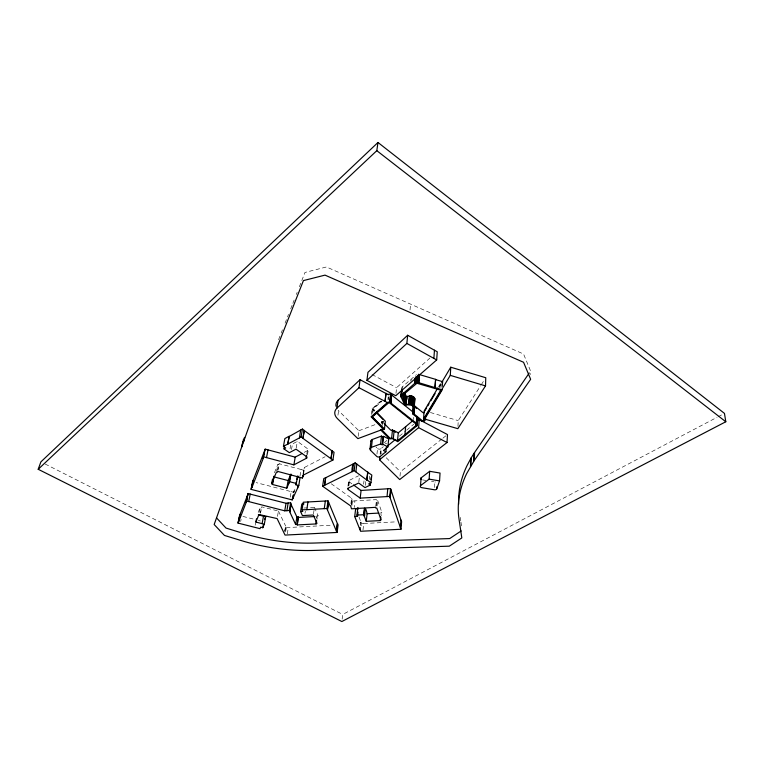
<?xml version="1.0" encoding="UTF-8"?>
<svg xmlns="http://www.w3.org/2000/svg" width="764" height="764" viewBox="0 0 764 764"><rect width="100%" height="100%" fill="white"/><g stroke="black" fill="none" stroke-linecap="round" stroke-linejoin="round"><path stroke-width="0.57" stroke-dasharray="3.82 2.86" d="M457.951 426.369L458.238 420.63L480.642 385.705M434.487 487.537L434.85 481.96L431.498 481.396M440.943 387.883L441.239 383.251M413.553 419.627L413.744 417.335M400.002 476.201L400.403 471.741L441.945 438.937M401.969 389.229L402.198 386.928L416.456 374.637M410.02 310.003L410.583 304.129M395.981 393.412L396.564 387.663L429.893 358.106M380.997 515.137L380.988 512.281L381.847 512.233L381.513 515.499M377.072 505.94L377.655 500.458L376.786 500.506L376.471 499.646L354.935 500.869L354.2 507.582M380.128 454.208L380.367 451.963L382.181 450.464M380.262 454.37L380.864 448.754L383.375 446.663M383.633 423.18L383.881 420.907M375.773 506.217L376.471 499.646M376.203 505.988L376.786 500.506M381.141 424.115L381.389 421.843L383.05 421.222M382.458 425.519L382.831 422.12M376.948 454.131L377.569 448.525L376.041 447.016M362.995 530.073L363.702 523.521L396.917 521.812M369.193 479.458L369.575 476.134M360.474 525.355L360.98 522.108L360.608 525.346M365.268 485.388L365.784 480.967M361.219 525.871L360.847 522.108M371.361 414.499L372.039 408.807L380.701 401.11M363.588 484.214L364.017 480.881M372.135 413.4L372.67 408.845L381.58 400.947M372.908 412.302L373.309 408.893L381.876 401.301M358.803 481.931L359.338 477.51M342.138 619.165L342.711 614.447L717.081 417.287M351.306 503.992L352.128 499.608L351.44 505.061M351.908 505.539L352.452 501.184L351.851 499.627M358.163 436.387L358.879 430.753L338.595 410.726A14.258 9.311 7.8 0 1 338.099 410.211M350.915 503.705L351.602 498.243L331.251 483.774M347.945 486.162L348.651 480.661L358.612 475.781M348.25 485.98L348.814 481.578L349.473 481.253L348.651 480.661M348.909 485.656L349.473 481.253M337.936 415.253L338.595 410.726M316.936 518.555L317.031 515.901L318.13 515.843L317.652 519.071M316.707 518.049L317.031 515.901M313.479 513.933L314.462 507.458L303.633 508.041M304.998 513.341L305.333 511.154M303.088 473.604L304.034 468.714L303.127 474.215M303.547 473.976L304.626 467.377L325.111 456.738M306.775 454.217L307.5 449.776L308.369 449.318L297.358 441.363L290.712 444.915L289.728 450.464M307.472 454.866L308.369 449.318M299.994 476.058L301.092 469.468L279.108 463.719L277.752 470.051M293.672 492.875L295.83 486.668M293.806 492.914L294.035 490.708M287.283 533.912L288.353 527.542M290.234 497.135L291.199 491.634L256.112 482.6M284.657 531.448L285.698 526.119L284.781 531.438M285.574 531.897L286.299 527.647L285.564 526.129M296.203 448.029L297.358 441.363M291.495 449.557L292.469 444.008M277.475 516.426L278.43 511.068L261.708 506.828L260.495 512.644M276.654 470.92L277.867 464.331L278.755 464.569M277.895 470.299L279.108 463.719M259.378 512.367L260.409 507.009L261.517 507.296M260.486 513.255L261.708 506.828M255.157 525.221L255.634 522.958M240.66 521.516L241.128 519.319M278.564 339.732L280.732 334.221M281.162 333.114L282.46 329.809M285.067 323.191L288.525 314.367M290.692 308.847L292.421 304.444M292.86 303.337L294.159 300.032M296.317 294.512L297.186 292.306M299.354 286.796L304.979 272.452L326.429 266.97L523.55 354.018L530.588 371.056L530.608 374.589M258.184 512.434L260.409 507.009M274.419 472.763L277.867 464.331M291.199 491.634L293.481 492.312L294.178 490.736M301.092 469.468L303.633 470.309M304.034 468.714L304.626 467.377M438.355 387.09L440.723 383.089M439.29 386.508L441.105 383.461M439.176 387.72L440.952 384.722M481.282 384.712L484.481 379.718M402.198 386.928L401.759 388.695M410.201 381.112L411.949 379.565M384.302 442.642L386.937 440.427M399.362 436.196L405.684 430.944M406.591 430.189L413.821 424.182M442.862 438.202L447.484 434.563M304.187 452.374L308.169 450.254L307.5 449.776M718.141 416.733L723.413 413.954M358.879 430.753L376.022 424.278M381.379 422.253L383.528 421.451M352.452 501.184L354.935 500.869M286.299 527.647L331.882 525.174M361.467 523.712L363.731 523.598M422.559 479.887L425.911 480.451M242.885 516.416L255.128 519.491M258.28 520.446L260.381 520.972M430.38 412.512L458.238 420.63M45.152 464.015L342.711 614.447M385.104 443.053L386.718 443.874M372.03 374.513L396.564 387.663M348.814 481.578L352.596 484.309M380.367 451.963L382.038 453.615M386.212 457.731L400.403 471.741M381.389 421.843L383.041 423.523M373.309 408.893L374.914 410.526M372.67 408.845L374.264 410.469M372.039 408.807L374.408 411.223M278.43 511.068L285.698 526.119M314.462 507.458L318.13 515.843M358.994 516.951L360.98 522.108M351.602 498.243L352.128 499.608M377.655 500.458L381.847 512.233M460.253 517.39L460.768 520.914M460.94 522.079L461.628 526.778M380.864 448.754A2.015 1.261 6.2 0 1 377.569 448.525M435.499 482.008A2.006 1.213 3.9 0 1 434.85 481.96"/><path stroke-width="1.15" d="M450.76 367.207L450.282 375.363L424.201 418.911L457.837 428.671L485.522 385.896L485.761 377.731L450.76 367.207L441.707 382.449M474.329 460.377L530.646 379.288L523.56 362.279L325.006 275.126L303.423 280.589L276.94 347.754L214.168 524.515L224.454 535.44L241.519 540.654A137.635 82.264 10 0 0 313.918 550.433L449.289 546.174L461.819 537.942L459.04 519.243A229.582 128.543 -4.5 0 1 466.68 473.565L474.329 460.377L474.539 452.517M473.604 461.446L473.9 453.491L529.242 373.013M470.452 466.575L470.758 458.639M470.853 465.82L471.159 457.884L473.9 453.491M417.201 424.985L416.323 423.246L389.774 402.208A2.168 1.432 5.9 0 0 387.405 402.618L371.094 416.772L383.022 428.852L380.52 429.788L388.809 438.164A2.072 1.318 5.8 0 0 392.218 438.393L397.757 441.688L416.743 425.978L417.765 417.975M379.889 456.452L379.527 459.813L399.696 479.544L447.026 442.537L447.484 434.563L419.255 419.675L416.533 421.929M439.558 480.9L440.045 473.059L429.683 471.302L421.098 477.882L420.506 485.684A2.091 1.251 4.5 0 0 421.871 487.671L434.334 489.772A2.025 1.203 4 0 0 436.721 488.941L439.558 480.9L429.139 479.143L420.506 485.684M442.289 386.307L442.585 381.675M436.721 488.941L436.865 486.706M435.041 387.472L435.604 379.355L419.083 374.465L418.405 382.563L442.222 389.831L424.889 418.739L425.834 419.006L424.87 420.62A2.13 1.375 4.3 0 1 421.26 420.868L413.286 414.413A2.789 1.814 4.6 0 1 412.761 413.792C415.864 403.373 410.698 405.483 404.528 404.614L400.976 396.745L401.129 395.351L414.9 383.203L418.405 382.563M429.139 479.143L429.683 471.302M436.683 359.939L437.256 351.774L407.651 335.262L367.942 372.326L366.94 380.377L395.752 395.714L436.683 359.939L406.868 343.428L407.651 335.262M434.917 387.673L435.604 379.355M434.468 350.198L433.876 358.373M404.328 401.721L405.073 393.68L406.295 396.411L405.703 404.557L410.258 404.118L413.505 405.55L414.222 407.155L413.773 413.611A1.738 1.136 4.6 0 0 414.107 414.012L422.053 420.448A1.07 0.697 4.3 0 0 423.886 420.324L424.459 419.35L423.514 419.083L424.135 411.061L437.762 388.083M379.527 459.813L418.605 427.668L419.255 419.675M418.844 382.678L419.512 374.57M376.509 412.168L385.314 421.174L384.473 429.129L381.971 430.056L389.659 437.839A1.041 0.659 5.8 0 0 391.34 437.992L397.519 440.761L415.626 425.787L415.912 422.358M415.626 425.787L416.008 423.323M415.731 425.691L416.151 423.132M416.323 423.246L416.886 416.38M416.476 423.371L417.039 416.514M416.609 423.504L417.173 416.647M416.733 423.638L417.297 416.781M416.743 425.978L417.402 416.924M416.848 425.844L417.583 417.211M417.029 425.577L417.698 417.516M416.819 382.497L417.306 376.709M417.039 382.477L417.631 375.535M417.268 382.468L417.851 375.516M417.497 382.468L418.08 375.516M417.727 382.477L418.405 374.37M417.956 382.497L418.634 374.389M418.175 382.525L418.853 374.417M418.624 382.611L419.302 374.513M412.78 404.958C415.664 395.857 413.047 395.322 406.582 396.526M414.757 383.318L415.158 378.686M412.98 405.101L413.477 396.917M414.9 383.203L415.396 377.416M413.171 405.245L413.677 397.051M415.053 383.098L415.549 377.311M412.713 413.677L413.362 405.531M413.343 405.397L413.859 397.194M415.215 382.993L415.616 378.361M412.761 413.792L413.448 405.77M413.505 405.55L414.04 397.347M415.387 382.898L415.788 378.276M413.649 405.722L414.193 397.509M415.568 382.812L416.065 377.034M413.782 405.885L414.346 397.672M415.759 382.735L416.256 376.958M413.993 406.238L414.47 397.843M415.96 382.668L416.456 376.881M414.136 406.601L414.585 398.015M416.17 382.611L416.657 376.824M413.744 413.544L414.757 398.378M413.773 413.611L414.871 398.741M416.38 382.563L416.867 376.776M416.59 382.525L417.087 376.738M410.812 404.194L411.519 396.153M411.08 404.252L411.786 396.21M358.392 508.795L355.632 508.948L354.706 516.55L360.589 531.266L400.957 529.261L400.412 527.657L400.947 520.045L390.996 489.991L390.108 497.727L390.862 490.001M411.347 404.328L412.054 396.277M411.605 404.404L412.312 396.363M400.957 529.261L401.625 521.65L400.947 520.045M411.863 404.5L412.56 396.449M412.102 404.595L412.808 396.554M412.34 404.71L413.037 396.669M412.57 404.834L413.267 396.783M408.616 404.146L409.342 396.096M408.874 404.108L409.59 396.067M409.141 404.089L409.867 396.048M409.418 404.08L410.144 396.029M409.705 404.08L410.421 396.029M409.981 404.089L410.698 396.048M410.258 404.118L410.975 396.067M410.535 404.146L411.252 396.105M404.93 434.64L405.646 426.675M406.305 396.43L405.56 404.471L402.084 395.762L416.905 383.261L440.79 390.203L423.514 419.083M405.846 404.567L406.458 396.526M405.904 405.283L406.037 402.991M406.429 399.543L406.563 397.251M406.591 399.534L406.725 397.242M406.668 399.524L406.878 397.223M403.354 399.562L404.003 392.658M400.938 396.602L401.606 389.726M401.033 396.888L401.768 389.468M401.31 395.103L401.969 389.229M401.539 394.873L402.093 389.115M397.519 440.761L398.283 432.835L412.741 420.754M390.251 497.717L389.783 496.342L390.538 488.616L387.768 488.779L387.033 496.59L360.178 498.128L347.821 489.285L348.479 488.96L347.658 488.368L358.669 483.039L365.011 487.594L370.301 485.064L370.55 482.848M393.326 438.603L394.109 430.676L392.133 430.065A1.031 0.659 5.7 0 1 390.471 429.903L384.359 423.676M391.693 437.715L392.486 429.788M364.466 508.175L363.712 514.716L366.262 521.315L380.443 520.58L380.539 516.636M380.443 520.58L380.778 517.314M385.896 451.753L383.461 450.521L387.892 446.854L388.704 438.956L383.614 436.349L383.003 436.874L382.153 444.772L380.606 443.989L371.447 447.332A3.782 2.359 6.5 0 0 370.55 450.359L376.7 456.375A2.025 1.251 6.3 0 0 380.014 456.614L385.896 451.753L386.364 447.255M389.774 402.208L390.624 394.186L413.381 412.321M389.907 402.246L390.748 394.224M390.165 402.341L390.882 394.262M390.289 402.389L391.13 394.367M390.414 402.447L391.244 394.425M390.633 402.58L391.359 394.491M390.729 402.657L391.569 394.625M390.91 402.809L391.655 394.702M388.227 399.391L388.475 397.099M382.153 444.772L382.764 444.256L383.614 436.349M386.011 393.364L385.046 401.472L386.011 393.364L388.714 394.807M380.606 443.989L381.465 436.082L383.003 436.874M366.262 521.315L367.112 513.714C362.995 495.76 364.103 531.076 365.144 508.452M370.922 479.534L371.18 477.319M370.301 485.064L368.687 483.889L370.951 482.8L371.82 475.046L367.675 472.238L366.768 480.002L354.171 470.643L355.155 462.86L356.826 464.092L355.862 471.875M360.216 527.513L360.102 529.662M370.015 448.888L370.932 441.019M366.768 480.002L367.885 472.133M370.55 450.359L370.941 446.988M371.447 447.332L372.354 439.453L381.465 436.082M354.706 516.55L357.476 516.407L356.96 515.079L357.877 507.458M357.476 516.407L358.001 512.061M360.178 498.128L361.095 490.45L353.541 484.987M353.264 463.805C352.567 481.406 349.95 464.311 355.155 462.86M358.994 387.72L387.864 402.829L371.734 416.81L383.748 428.986L357.877 438.641L337.449 418.653A14.344 9.283 7.8 0 1 336.886 408.205L358.994 387.72L360.045 379.698L385.916 393.45M258.337 514.86L265.691 516.75L264.296 524.209L255.864 522.06L258.967 514.506L277.093 518.575L285.029 535.086L337.096 532.441L336.408 531.123L337.411 523.598L328.635 502.273L327.422 509.874L328.501 502.282M336.542 531.114L337.411 523.598M337.096 532.441L338.099 524.925L337.545 523.598M38.2 469.277L376.805 150.67L377.979 142.476L724.463 413.4L725.8 421.757L341.852 621.524L38.2 469.277L40.903 461.867L377.979 142.476M303.413 474.282L303.05 476.488L303.365 475.084L332.942 460.023L334.059 452.231L332.12 450.951L330.993 458.744L302.916 438.335L304.234 430.504L332.12 450.951M327.555 509.874L326.963 508.471L328.042 500.859L303.241 502.225L302.028 509.789L302.783 511.46L300.596 511.574L301.818 504.02L303.996 503.896M330.993 458.744L332.225 450.894M324.232 508.709L325.34 501.108M325.674 477.739L324.547 485.426L325.674 477.739L353.36 463.882M336.886 408.205L338.051 400.25L360.045 379.698M297.043 524.429L295.678 524.505L289.776 511.937L291.055 504.393L296.909 517.008L298.266 516.932L297.272 524.935L316.134 523.932L316.611 520.704M380.195 519.902L381.064 519.864L376.843 508.127L375.964 508.175L375.649 507.315L351.497 508.814L350.638 505.892L322.628 486.257L323.764 478.579L325.579 477.672M316.134 523.932L316.392 520.198M326.963 508.471L306.832 509.693L307.949 501.948M297.272 524.935L298.266 516.932M273.999 476.153L272.586 483.793L271.697 483.564L276.453 472.018L277.342 472.248L277.695 471.398L302.363 478.006L302.725 475.81M302.191 453.434L295.21 457.139L265.194 449.137L263.15 458.219L263.675 456.862L293.882 464.865L306.899 458.028L306.23 457.541L306.593 455.325M295.678 524.505L296.909 517.008M293.443 495.082L292.889 498.348L298.781 485.541L300.051 477.882L297.234 477.156L296.871 479.343M297.53 488.339L297.893 486.152M289.967 510.858L291.055 504.393M263.15 458.219L264.669 450.502L252.607 481.778L251.079 489.371L292.192 499.904L292.564 497.736M292.755 498.309L293.309 495.053M302.916 438.335L304.339 430.447L302.439 429.053L300.663 430.027L299.431 437.925L283.434 446.367L285.707 447.981L284.007 448.907L289.336 452.68L296.012 449.146L307.109 457.082L306.23 457.541M298.781 485.541L295.945 484.815L296.499 481.53M295.945 484.815L297.817 475.848M299.431 437.925L301.102 436.884L302.439 429.053M290.043 511.918L289.336 510.4L290.616 502.846L288.133 502.989L286.92 510.705L284.743 510.82L246.562 501.031C244.776 507.477 250.42 482.237 246.046 502.368M293.882 464.865L295.21 457.139M286.777 488.186L288.104 480.556L290.96 474.062L289.632 481.721L286.777 488.186L272.309 484.452L273.522 477.911M284.743 510.82L286.051 503.285L288.133 502.989M287.818 444.247L289.222 436.454L300.663 430.027M287.598 444.094L289.222 436.454M283.434 446.367L284.857 438.584L289.002 436.301M284.007 448.907L284.418 446.682M271.697 483.564L272.509 479.2M263.504 516.168L262.1 523.626M247.708 494.881L239.552 515.652L238.015 523.082L260.027 528.669L260.648 527.179L262.806 527.723L263.408 524.534M255.864 522.06L256.475 518.861M268.011 449.881L266.512 457.598M248.701 501.576L250.22 494.041L248.09 493.496L247.574 494.843M251.079 489.371L253.218 480.193M251.69 487.785L253.352 480.231M246.562 501.031L248.09 493.496M238.015 523.082L240.039 514.382M238.511 521.822L240.173 514.411M243.506 441.907L244.451 437.476M243.917 440.742L244.633 437.419M241.634 447.169L242.818 441.649M242.045 446.023L243.468 439.396M264.669 450.502L265.194 449.137M238.645 521.85L246.18 502.406M251.833 487.824L263.293 458.257M250.191 494.117L286.051 503.285M272.309 484.452L272.586 483.793M264.573 519.396L265.691 516.75M262.806 527.723L264.296 524.209M292.192 499.904L292.889 498.348M302.363 478.006L303.05 476.488M471.159 457.884L467.005 465.668A228.188 128.982 -4.6 0 0 458.686 504.106M424.813 410.889L426.627 407.833M427.83 405.808L429.034 403.774M430.848 400.728L435.069 393.613M415.893 425.51L415.511 423.638L389.535 402.895A1.098 0.726 5.9 0 0 388.265 403.086L372.374 416.857L384.473 429.129M366.94 380.377L406.868 343.428M387.606 445.956L394.835 439.949M461.189 530.932L449.681 538.572L315.016 543.023A136.832 82.569 10.1 0 1 243 533.291L226.02 528.077L216.604 517.963M356.826 464.092L367.675 472.238M322.628 486.257L354.171 470.643M361.095 490.45L387.768 488.779M389.783 496.342L387.033 496.59M289.336 510.4L286.92 510.705M302.028 509.789L306.832 509.693M298.495 517.429L314.911 516.531M367.112 513.714L378.877 513.083M356.96 515.079L363.712 514.716M315.904 523.426L317.012 523.369L313.316 515.012L302.42 515.585L300.596 511.574M400.412 527.657L390.108 497.727M273.732 476.822L288.104 480.556M289.632 481.721L296.527 483.507M289.002 483.049L290.387 475.399M450.282 375.363L485.522 385.896M435.48 379.565L442.738 381.713M382.764 444.256L387.892 446.854M394.109 430.676L398.283 432.835M392.677 430.743L395.599 432.252M418.605 427.668L447.026 442.537M301.102 436.884L303.022 438.278M331.099 458.686L332.942 460.023M366.987 479.897L370.951 482.8M376.805 150.67L725.8 421.757M414.852 407.107L416.609 408.549M376.652 412.913L383.012 419.417M290.616 502.846L291.323 504.374M414.422 405.522L414.46 405.588A1.729 1.136 4.6 0 0 414.785 405.98L422.683 412.426A1.07 0.697 4.2 0 0 424.402 412.426M327.422 509.874L336.408 531.123M328.042 500.859L328.635 502.273M390.538 488.616L390.996 489.991M388.255 394.596A2.158 1.432 5.9 0 1 390.624 394.186M336.026 406.257A14.258 9.311 7.8 0 1 338.051 400.25M370.932 441.468A3.753 2.368 6.5 0 1 372.354 439.453M421.384 479.486A2.082 1.261 4.4 0 1 421.098 477.882"/></g></svg>
